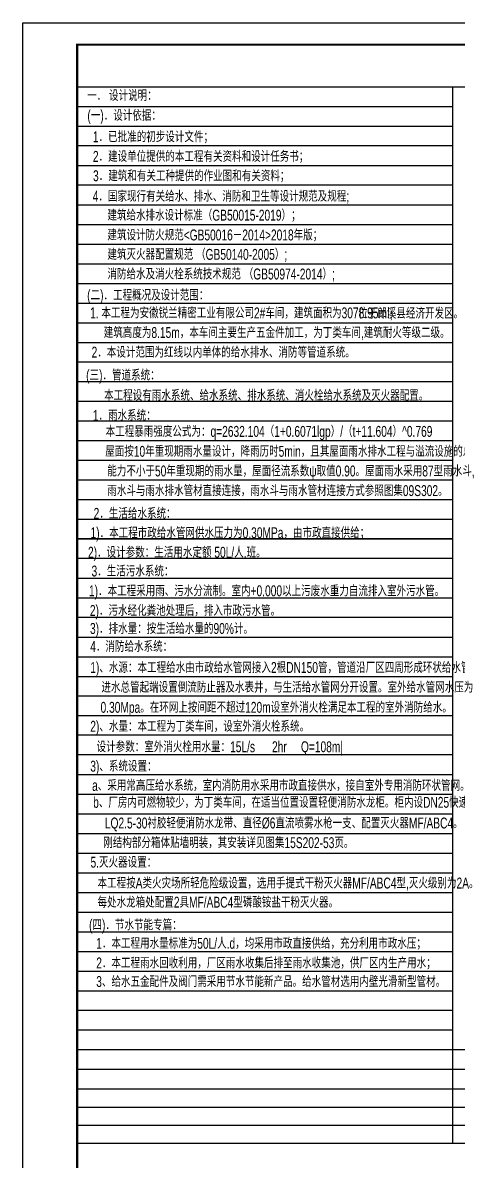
# Model space of a CAD drawing. Extents: x -173214 to 1102988, y -234847 to 675458.
# Drawn here: x 170967 to 190950, y 518007 to 570160 of the extents above; entities that cross this region are included whole.
import ezdxf

# ---------------------------------------------------------------- set-up
doc = ezdxf.new("R2010")
doc.units = 0
doc.header["$LTSCALE"] = 1000
doc.header["$MEASUREMENT"] = 0
for name, color, linetype in [('0-建筑立面', 255, 'Continuous'), ('JZ_0', 7, 'Continuous'), ('JZ_TEXT', 42, 'Continuous'), ('TK', 4, 'Continuous')]:
    doc.layers.add(name, color=color, linetype=linetype)
doc.styles.add('DXF', font='ros.shx', dxfattribs={"width": 0.7, "bigfont": 'hzs.shx'})

# ---------------------------------------------------------------- blocks, each defined once
blk = doc.blocks.new('GeYuanFrame_22841808', base_point=(20.09, 4.53))
at = {"layer": 'TK'}
blk.add_lwpolyline([(20.09, 4.53), (20.09, 598.53), (861.09, 598.53), (861.09, 4.53)], close=True, dxfattribs=at)
at = {"layer": 'TK', "const_width": 1}
blk.add_lwpolyline([(45.09, 588.53), (851.09, 588.53), (851.09, 14.53), (45.09, 14.53)], close=True, dxfattribs=at)

msp = doc.modelspace()

# ---------------------------------------------------------------- linework, layer by layer
at = {"layer": 'JZ_0', "color": 8}
for p, q in [((173467.1, 567219.8), (226166.4, 567219.8)), ((190700.1, 518831.7), (190700.1, 567219.8)), ((173467.1, 566319.8), (190700.1, 566319.8)), ((173467.1, 565419.8), (190700.1, 565419.8)), ((190700.1, 564519.8), (173467.1, 564519.8)), ((173467.1, 563619.8), (190700.1, 563619.8)), ((190700.1, 562719.8), (173467.1, 562719.8)), ((173467.1, 561819.8), (190700.1, 561819.8)), ((173467.1, 560919.8), (190700.1, 560919.8)), ((173467.1, 560019.8), (190700.1, 560019.8)), ((173467.1, 559119.8), (190700.1, 559119.8)), ((173467.1, 558219.8), (190700.1, 558219.8)), ((173467.1, 557319.8), (190700.1, 557319.8)), ((173467.1, 556419.8), (190700.1, 556419.8)), ((173467.1, 555519.8), (190700.1, 555519.8)), ((173467.1, 554619.8), (190700.1, 554619.8)), ((173467.1, 553719.8), (190700.1, 553719.8)), ((173467.1, 552819.8), (190700.1, 552819.8)), ((173467.1, 551919.8), (190700.1, 551919.8)), ((173467.1, 551019.8), (190700.1, 551019.8)), ((173467.1, 550119.8), (190700.1, 550119.8)), ((173467.1, 549219.8), (190700.1, 549219.8)), ((173467.1, 548319.8), (190700.1, 548319.8)), ((173467.1, 547419.8), (190700.1, 547419.8)), ((173467.1, 546519.8), (190700.1, 546519.8)), ((190700.1, 546519.8), (173467.1, 546519.8)), ((190700.1, 545619.8), (173467.1, 545619.8)), ((173467.1, 544719.8), (190700.1, 544719.8)), ((173467.1, 543819.8), (190700.1, 543819.8)), ((190700.1, 542919.8), (173467.1, 542919.8)), ((173467.1, 542019.8), (190700.1, 542019.8)), ((173467.1, 541119.8), (190700.1, 541119.8)), ((173467.1, 540219.8), (190700.1, 540219.8)), ((173467.1, 539319.8), (190700.1, 539319.8)), ((173467.1, 538419.8), (190700.1, 538419.8)), ((190700.1, 537519.8), (173467.1, 537519.8)), ((190700.1, 536619.8), (173467.1, 536619.8)), ((173467.1, 535719.8), (190700.1, 535719.8)), ((173467.1, 534819.8), (190700.1, 534819.8)), ((173467.1, 534819.8), (190700.1, 534819.8)), ((173467.1, 533919.8), (190700.1, 533919.8)), ((173467.1, 533019.8), (190700.1, 533019.8)), ((173467.1, 532119.8), (190700.1, 532119.8)), ((173467.1, 531219.8), (190700.1, 531219.8)), ((173467.1, 530319.8), (190700.1, 530319.8)), ((173467.1, 529419.8), (190700.1, 529419.8)), ((173467.1, 528519.8), (190700.1, 528519.8)), ((173467.1, 527619.8), (190700.1, 527619.8)), ((173467.1, 526719.8), (190700.1, 526719.8)), ((173467.1, 525819.8), (190700.1, 525819.8)), ((173467.1, 524919.8), (190700.1, 524919.8)), ((173467.1, 524019.8), (190700.1, 524019.8)), ((173467.1, 523119.8), (226166.4, 523119.8)), ((173467.1, 522219.8), (226166.4, 522219.8)), ((173467.1, 521319.8), (226166.4, 521319.8)), ((173467.1, 520490.5), (226166.4, 520490.5)), ((173467.1, 519661.1), (226166.4, 519661.1)), ((173467.1, 518831.7), (226166.4, 518831.7))]:
    msp.add_line(p, q, dxfattribs=at)

# ---------------------------------------------------------------- block references
at = {"layer": '0-建筑立面', "xscale": 100, "yscale": 100, "zscale": 100}
msp.add_blockref('GeYuanFrame_22841808', (170967.1, 510760), dxfattribs=at)

# ---------------------------------------------------------------- texts
at = {"layer": 'JZ_TEXT', "style": 'DXF', "width": 0.7}
for s, p in [('一． 设计说明：', (173921, 566579.9)), ('(一)．设计依据：', (173934, 565667.9)), ('1．已批准的初步设计文件；', (174186.4, 564688.3)), ('2．建设单位提供的本工程有关资料和设计任务书；', (174186.4, 563788.3)), ('3．建筑和有关工种提供的作业图和有关资料；', (174192.7, 562901.1)), ('4．国家现行有关给水、排水、消防和卫生等设计规范及规程;', (174177.8, 561963.5)), ('建筑给水排水设计标准（GB50015-2019）；', (174853, 561094.4)), ('建筑设计防火规范<GB50016－2014>2018年版；', (174853, 560188.8)), ('建筑灭火器配置规范 （GB50140-2005）;', (174853, 559300)), ('消防给水及消火栓系统技术规范 （GB50974-2014）;', (174853, 558400)), ('(二)．工程概况及设计范围：', (173923.7, 557435.9)), (' 2．本设计范围为红线以内单体的给水排水、消防等管道系统。', (173997.2, 554819)), ('(三)．管道系统：', (173876.3, 553770.8)), ('本工程设有雨水系统、给水系统、排水系统、消火栓给水系统及灭火器配置。', (174701.9, 552843.9)), ('1．雨水系统：', (174182.6, 551925.8)), ('本工程暴雨强度公式为：q=2632.104（1+0.6071lgp）/（t+11.604）^ 0.769', (174770.4, 551190.4)), ('屋面按10年重现期雨水量设计，降雨历时5min，且其屋面雨水排水工程与溢流设施的总排水', (174751, 550277.9)), ('能力不小于50年重现期的雨水量，屋面径流系数ψ取值0.90。屋面雨水采用87型雨水斗,', (174847.2, 549377.9)), ('雨水斗与雨水排水管材直接连接，雨水斗与雨水管材连接方式参照图集09S302。', (174847.2, 548477.9)), ('2．生活给水系统：', (174220.3, 547434.6)), ('1)．本工程市政给水管网供水压力为0.30MPa，由市政直接供给；', (174077.5, 546547.2)), (' 2)．设计参数：生活用水定额 50L/人.班。', (173832.2, 545654.2)), ('3．生活污水系统：', (174124.6, 544793.4)), ('1)．本工程采用雨、污水分流制。室内+0.000以上污废水重力自流排入室外污水管。', (174006.1, 543887.5)), ('2)．污水经化粪池处理后，排入市政污水管。', (174048.5, 542986.7)), ('3)．排水量：按生活给水量的90%%%计。', (174053.1, 542161.1, -6.9)), ('4．消防给水系统：', (174064.1, 541337.7)), ('1)、水源：本工程给水由市政给水管网接入2根DN150管，管道沿厂区四周形成环状给水管网。', (174066.4, 540374.4)), ('进水总管起端设置倒流防止器及水表井，与生活给水管网分开设置。室外给水管网水压为', (174579.1, 539470.9)), ('0.30Mpa。在环网上按间距不超过120m设室外消火栓满足本工程的室外消防给水。', (174537.7, 538549.4)), ('2)、水量：本工程为丁类车间，设室外消火栓系统。', (174066.4, 537681.3)), ('设计参数：室外消火栓用水量：15L/s      2hr     Q=108m|', (174356.1, 536743.7)), ('3)、系统设置：', (174066.4, 535854.1)), ('a、采用常高压给水系统，室内消防用水采用市政直接供水，接自室外专用消防环状管网。', (174149.4, 534972.9)), ('b、厂房内可燃物较少，为丁类车间，在适当位置设置轻便消防水龙柜。柜内设DN25快速接口、30米长', (174199, 534197.3)), ('LQ2.5-30衬胶轻便消防水龙带、直径%%C6直流喷雾水枪一支、配置灭火器MF/ABC4。', (174735, 533250.3)), ('刚结构部分箱体贴墙明装，其安装详见图集15S202-53页。', (174662.6, 532350.3)), ('5.灭火器设置：', (174078.5, 531455)), ('本工程按A类火灾场所轻危险级设置，选用手提式干粉灭火器MF/ABC4型,灭火级别为2A。', (174399.8, 530500.4)), ('每处水龙箱处配置2具MF/ABC4型磷酸铵盐干粉灭火器。', (174399.8, 529622.5)), ('(四)．节水节能专篇：', (174010.5, 528586.9)), ('1．本工程用水量标准为50L/人.d，均采用市政直接供给，充分利用市政水压；', (174340, 527740.4)), ('2．本工程雨水回收利用，厂区雨水收集后排至雨水收集池，供厂区内生产用水；', (174340, 526840.4)), ('3、给水五金配件及阀门需采用节水节能新产品。给水管材选用内壁光滑新型管材。', (174340, 525989.3))]:
    msp.add_text(s, height=500, dxfattribs=at).set_placement(p)
at = {"layer": 'JZ_TEXT', "color": 4, "style": 'DXF', "width": 0.7}
for s, p in [('1. 本工程为安徽锐兰精密工业有限公司2#车间，建筑面积为3078.95m!,', (174056.7, 556619)), ('位于郎溪县经济开发区。', (186361.1, 556603.6)), ('建筑高度为8.15m，本车间主要生产五金件加工，为丁类车间,建筑耐火等级二级。 ', (174683.8, 555719))]:
    msp.add_text(s, height=500, dxfattribs=at).set_placement(p)

doc.saveas('drawing.dxf')
